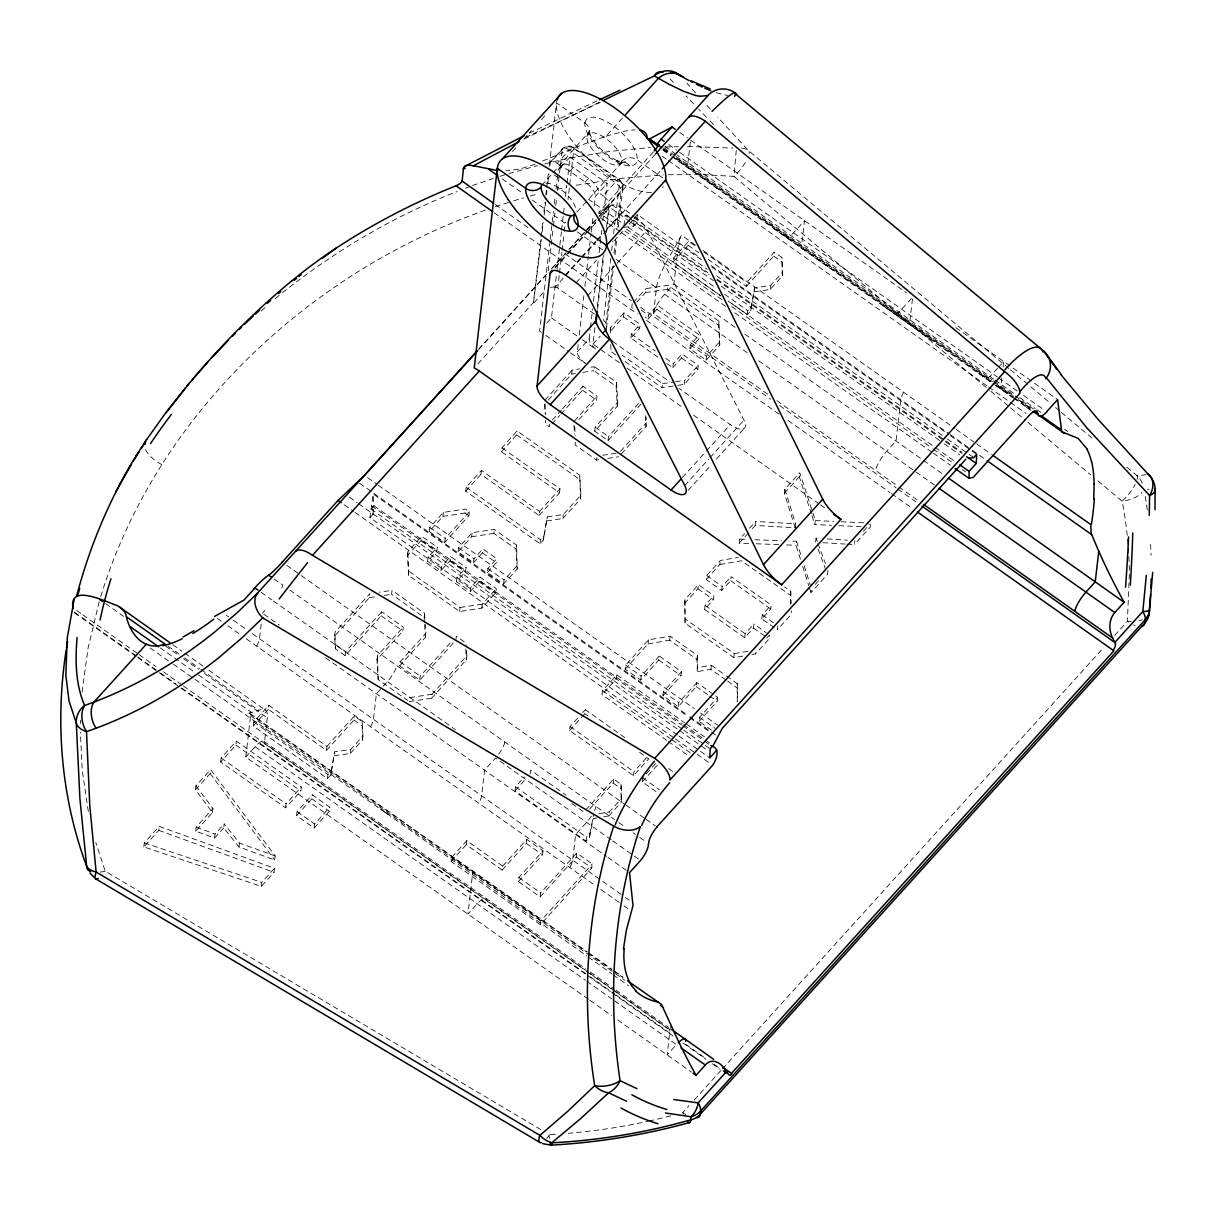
<?xml version="1.0" encoding="UTF-8"?>
<svg xmlns="http://www.w3.org/2000/svg" width="1216" height="1216" viewBox="0 0 1216 1216"><rect width="100%" height="100%" fill="white"/><g stroke="black" fill="none" stroke-linecap="round" stroke-linejoin="round"><path stroke-width="0.75" stroke-dasharray="5 3.75" d="M80.423 723.505L80.469 720.206M82.034 692.238L88.069 648.174L99.165 601.707M736.258 150.404L733.962 176.366L989.414 390.123M143.838 846.883L144.309 842.886L159.266 826.348L274.512 868.33L274.056 872.328L261.318 886.403L143.838 846.883L158.81 830.346L159.266 826.348M223.744 827.914L214.548 838.067L195.685 831.151L212.481 812.592L195.457 789.853L195.913 785.855L210.611 769.606L275.196 855.942L274.74 859.94L239.005 847.035L223.744 827.914L224.2 823.916L239.461 843.038L275.196 855.942M195.685 831.151L196.141 827.154L212.937 808.594L195.913 785.855M195.457 789.853L210.155 773.604L210.611 769.606M212.481 812.592L212.937 808.594M220.689 761.961L221.145 757.963L236.375 741.137L301.294 787.026L300.823 791.023L285.593 807.85L220.689 761.961L235.919 745.134L236.375 741.137M214.548 838.067L215.019 834.07L224.2 823.916M588.377 999.233L245.799 757.036L250.572 715.722A16.598 4.271 -54.7 0 0 248.93 713.184L258.78 710.342A55.328 14.212 -54.7 0 1 267.292 717.926L264.328 743.538L585.291 970.429M261.182 624.112L259.479 638.719A16.598 4.271 -54.7 0 1 256.682 646.167M239.005 847.035L239.461 843.038M326.922 746.381L354.358 716.072L362.094 721.544L362.961 735.938L350.74 749.436L334.674 751.853L330.858 774.896L327.438 778.666L253.262 725.982L253.718 721.985L268.812 705.295L326.922 746.381L326.466 750.378L268.341 709.293L268.812 705.295M261.318 886.403L261.774 882.406L274.512 868.33M285.593 807.85L286.064 803.852L301.294 787.026M296.613 815.632L297.084 811.634L312.299 794.808L329.84 807.211L329.369 811.194L314.138 828.035L296.613 815.632L311.843 798.806L312.299 794.808M334.598 636.09L335.054 632.092L369.846 593.651L369.375 597.649L334.598 636.09L335.342 648.751L345.131 655.682L381.231 615.782L381.702 611.785L403.302 627.061L402.846 631.058L376.975 659.634L378.161 679.501L407.922 700.538M314.138 828.035L314.61 824.038L329.84 807.211M335.342 648.751L335.054 632.092M327.438 778.666L327.91 774.668L331.314 770.898L334.674 751.853M330.858 774.896L331.314 770.898M345.131 655.682L345.602 651.685L381.702 611.785M677.327 734.996L369.938 517.682L370.941 509.018L373.905 505.75L373.054 493.894L688.256 716.71M369.938 517.682L372.902 514.414L371.67 505.871L373.054 493.894M372.902 514.414L373.905 505.75L682.161 723.672M326.466 750.378L353.902 720.07L354.358 716.072M334.202 755.85L350.284 753.434L350.74 749.436M350.284 753.434L362.49 739.936L362.094 721.544M362.49 739.936L362.961 735.938M376.975 659.634L377.446 655.637L403.302 627.061M378.161 679.501L377.446 655.637M424.49 622.774L424.126 617.333L391.567 594.305L392.023 590.307L379.088 592.268M407.451 555.59L407.907 551.593L421.694 536.362L437.304 547.154L436.848 551.152L427.652 561.306L440.937 570.699L450.133 560.546L450.589 556.548L466.078 567.492L465.606 571.49L456.426 581.643L470.288 591.447L479.621 581.142L480.077 577.159L496.28 588.605L495.824 592.602L481.764 608.137L459.587 611.481L408.637 575.457L407.451 555.59L421.238 540.36L421.694 536.362M408.637 575.457L407.907 551.593M453.355 642.975L419.748 680.124L399.593 665.866L400.049 661.869L425.919 633.293L425.311 624.218M429.263 531.483L429.734 527.486L443.384 512.392L465.561 509.048L469.361 511.738L468.905 515.736L444.752 542.427L429.263 531.483L442.928 516.39L443.384 512.392M427.652 561.306L428.123 557.308L437.304 547.154M424.126 617.333L424.582 613.335L392.023 590.307M419.748 680.124L420.204 676.126L451.334 641.744M399.593 665.866L425.448 637.29L425.919 633.293M440.937 570.699L441.408 566.702L450.589 556.548M444.752 542.427L445.208 538.43L469.361 511.738M432.06 694.245L409.868 697.589L409.412 701.586L431.589 698.242L432.06 694.245L466.838 655.804L466.199 644.951M458.037 551.806L458.493 547.808L472.142 532.73L494.334 529.386L516.526 545.072L517.241 568.936L503.591 584.014L487.388 572.554L487.844 568.556L496.766 558.706L482.904 548.902L473.982 558.752L473.51 562.75L458.037 551.806L471.686 536.727L472.142 532.73M539.053 515.462L559.527 492.83L501.418 451.744L501.874 447.762L517.104 430.92L579.743 475.213L580.929 495.064L563.342 514.505L547.261 516.937L543.461 539.965L540.041 543.75L465.713 491.203L466.184 487.206L481.399 470.379L539.524 511.465L539.053 515.462L480.943 474.377L481.399 470.379M456.426 581.643L456.882 577.646L466.078 567.492M468.905 515.736L465.105 513.046L465.561 509.048M455.848 640.224L456.304 636.242L466.078 643.142M459.587 611.481L460.058 607.483L409.093 571.459M470.288 591.447L470.759 587.45L480.077 577.159M431.589 698.242L466.382 659.802L466.838 655.804M473.51 562.75L482.433 552.9L482.904 548.902M502.649 866.066L526.802 839.374L543.005 850.835L518.852 877.511L518.396 881.509L540.178 896.922L540.634 892.924L576.734 853.039L592.238 863.998L591.766 867.996L540.451 924.707L451.06 861.506L451.531 857.508L466.762 840.682L502.649 866.066L502.178 870.063L466.29 844.679L466.762 840.682M481.764 608.137L482.235 604.139L496.28 588.605M517.241 568.936L516.055 549.07L493.863 533.383L494.334 529.386M487.388 572.554L496.31 562.704L496.766 558.706M501.418 451.744L516.648 434.918L517.104 430.92M477.918 363.858L533.444 302.495L542.822 221.51M543.902 212.086L544.996 202.677M545.862 195.138L546.516 189.483M546.744 187.598L548.477 172.535M549.358 164.996L556.548 102.843L584.926 122.907A32.923 13.528 42.1 0 0 592.618 141.406A32.999 13.574 42.1 0 0 629.675 165.817A32.999 13.574 42.1 0 0 637.306 159.934L662.72 177.901M533.52 302.526L541.348 239.294M542.214 231.83L543.294 222.498M544.16 215.034L545.665 201.962M546.531 194.484L546.957 190.76M547.823 183.282L548.902 173.949M549.769 166.486L550.21 162.746L562.278 149.401A8.299 7.266 6.6 0 1 573.906 148.428L619.75 180.834A8.299 7.266 6.6 0 1 621.224 191.079L616.846 228.821M503.591 584.014L504.062 580.017L517.712 564.938M549.982 241.254L539.6 330.995L544.236 334.278M550.194 239.385L553.432 211.341M554.298 203.862L555.165 196.384M556.031 188.906L557.764 173.949M516.055 549.07L516.526 545.072M548.234 270.773L551.046 246.498M551.258 244.629L553.204 227.833M553.417 225.963L554.937 212.891M555.788 205.428L556.654 197.95M557.521 190.486L562.278 149.401A8.299 3.405 42.1 0 1 569.286 150.039A8.299 2.128 -54.7 0 1 573.906 148.428L568.009 199.378M546.698 323.137L551.441 317.908L556.624 273.038M556.852 271.168L561.397 231.906M561.61 230.037L563.342 215.08M563.555 213.21L564.422 205.732M565.501 196.384L566.793 185.166M567.021 183.297L570.046 157.122L607.149 183.358L602.817 220.81M594.426 314.017L557.749 288.086L559.269 274.877M559.497 272.992L561.898 252.229M562.111 250.344L564.072 233.35M564.3 231.466L565.379 222.026M549.738 424.095L549.419 426.755L545.619 424.065L545.406 420.462M540.041 543.75L540.497 539.752L543.917 535.967L547.261 516.937M543.461 539.965L543.917 535.967M596.661 818.018L593.165 818.611L589.456 837.398L586.036 841.168L515.082 790.765L515.554 786.767L524.354 777.039M548.158 400.094L571.748 374.042L572.204 370.044L579.606 368.919M559.527 492.83L559.998 488.832L501.874 447.762M570.517 352.853L585.443 363.402A11.066 4.545 42.1 0 1 577.326 351.895L578.193 344.402M579.272 335.038L583.832 295.716M584.911 286.353L588.377 256.378M588.59 254.509L590.976 233.898M591.189 232.028L593.15 215.171M594.229 205.808L595.308 196.445L607.149 183.358M530.176 774.09L530.647 770.093L566.154 795.203M546.805 520.934L562.871 518.502L563.342 514.505M502.178 870.063L526.33 843.372L526.802 839.374M575.426 442.259L575.122 444.919L596.585 460.089L600.278 459.542M560.865 414.109L582.494 390.214L582.966 386.217L596.98 396.127L596.524 400.125L577.706 420.903M577.326 351.895L589.167 338.808L590.246 329.445M590.474 327.575L592.633 308.849M593.499 301.355L598.272 260.148M599.138 252.654L600.005 245.161M600.218 243.291L601.738 230.174M619.294 362.672L592.982 344.067L594.958 327.089M597.36 306.326L603.03 257.26M606.526 227.058L609.155 204.41L621.224 191.079A8.299 3.405 42.1 0 0 615.129 182.446L569.286 150.039L557.217 163.385A8.299 3.405 42.1 0 0 550.21 162.746M597.603 309.274L603.896 254.965M606.495 232.484L609.307 208.134A17.982 7.387 42.1 0 1 624.507 209.502L634.068 216.266M562.871 518.502L580.473 499.062L579.743 475.213M641.09 404.046L608.015 440.587L594.73 431.194L617.302 406.25L616.117 386.384L593.925 370.698L594.381 366.7L588.848 367.536M580.473 499.062L580.929 495.064M610.797 258.218L603.592 320.492A8.299 7.266 6.6 0 1 606.769 326.906M611.663 250.663L612.758 241.224M613.639 233.685L619.75 180.834A8.299 2.128 -54.7 0 0 615.129 182.446L603.06 195.791A8.299 3.405 42.1 0 1 609.155 204.41M518.396 881.509L542.534 854.833L543.005 850.835M605.933 323.182L612.484 266.562M614.019 253.354L615.767 238.26M606.465 328.35L613.7 265.863M614.977 254.843L616.892 238.306M618.169 227.27L622.926 187.249L622.501 184.285L619.567 179.755L571.079 146.163L566.899 145.966L562.902 148.261L550.833 161.606M594.73 431.194L595.186 427.196L617.758 402.253L616.588 382.386L594.381 366.7M540.451 924.707L540.907 920.71L592.238 863.998M623.945 312.877L610.417 327.818L609.961 331.816L623.474 316.874L623.945 312.877L640.148 324.322L639.692 328.32L630.891 338.048L657.826 357.094M596.585 460.089L596.889 457.429M623.99 225.568L625.176 215.293L629.25 216.387M615.767 354.95L611.131 351.667L611.45 349.007M639.601 752.385L648.736 758.845L633.506 775.671L569.62 730.512L570.076 726.514L577.691 718.094M608.015 440.587L608.486 436.59L640.285 401.447M623.793 227.27L633.475 226.465L634.478 217.801L637.442 214.533L702.498 260.528M616.117 386.384L616.588 382.386M637.442 214.533L636.439 223.182L633.475 226.465M617.302 406.25L617.758 402.253M569.62 730.512L584.85 713.686L585.306 709.688L624.857 737.641M632.244 303.696L631.773 307.694L634.722 309.776M630.891 338.048L631.347 334.05L640.148 324.322M540.178 896.922L576.262 857.037L576.734 853.039M636.743 302.206L645.422 292.615L645.894 288.618L668.07 285.274L719.036 321.298L719.75 345.162L706.101 360.24L689.898 348.779L690.354 344.782L699.276 334.932L657.37 305.307L648.447 315.157L647.991 319.154L645.042 317.072M666.778 740.422L602.057 694.67L602.513 690.673L616.831 674.85L684.638 722.79M586.036 841.168L586.507 837.17L589.912 833.401L593.636 814.614M589.456 837.398L589.912 833.401M767.661 394.182L653.509 313.485L656.473 287.873A55.328 14.212 -54.7 0 1 669.499 256.485L674.439 247.958A175.393 45.053 -54.7 0 0 679.014 239.78L681.477 235.22L695.354 245.039M647.991 319.154L656.914 309.29L657.37 305.307M616.831 674.85L616.36 678.847L602.057 694.67M621.254 454.009L646.076 426.573L646.213 417.164M719.75 345.162L718.565 325.295L667.614 289.271L668.07 285.274M713.184 694.169L696.829 682.617L696.373 686.614L678.254 706.618L662.902 695.765L681.006 675.746L681.477 671.749L659.254 656.047L658.798 660.045L640.695 680.063L625.191 669.104L625.647 665.106L648.493 639.874L670.153 636.166L697.391 655.424L697.346 671.612L710.904 669.286L726.104 680.033M603.638 816.833L608.882 815.936L609.338 811.938L621.558 798.441L621.057 784.305L613.654 779.076L586.234 809.385M721.042 296.035L673.132 262.002L673.588 258.005L688.682 241.33L694.807 245.647M589.502 809.248L613.198 783.074L613.654 779.076M673.193 386.034L662.097 387.706L662.568 383.709L622.41 355.315M653.509 313.485A16.598 4.271 -54.7 0 1 664.59 294.272L673.892 283.982L678.68 242.668A16.598 4.271 -54.7 0 1 681.477 235.22M690.338 141.922L687.587 165.665A16.598 4.271 -54.7 0 0 689.229 168.203M621.558 798.441L621.087 802.438L621.057 784.305M666.809 363.447L672.798 367.673L673.269 363.675L682.054 353.962L698.273 365.408L697.802 369.406L684.274 384.362L675.032 385.746M673.132 262.002L688.226 245.328L688.682 241.33M640.695 680.063L641.151 676.066L659.254 656.047M625.191 669.104L648.022 643.872L648.493 639.874M672.798 367.673L681.598 357.96L682.054 353.962M633.506 775.671L633.962 771.674L646.654 757.644M684.274 384.362L684.745 380.365L698.273 365.408M655.956 791.54L642.246 781.842L642.702 777.845L656.655 762.417M689.898 348.779L698.82 338.93L699.276 334.932M662.902 695.765L663.358 691.767L681.477 671.749M697.346 671.612L696.935 659.422L669.697 640.163L670.153 636.166M706.101 360.24L706.557 356.242L720.222 341.164M742.839 656.093L733.81 657.628L685.079 623.17L684.866 599.67L698.379 584.729L713.883 595.688L713.427 599.686L704.626 609.398L744.709 637.746L753.51 628.018L753.966 624.021L766.369 632.791M718.565 325.295L719.036 321.298M685.079 623.17L684.866 599.67M678.254 706.618L678.726 702.62L696.829 682.617M684.395 603.668L697.923 588.726L698.379 584.729M696.935 659.422L697.391 655.424M774.212 627.623L761.809 618.853L770.731 608.988L771.187 604.99L731.105 576.658L730.649 580.655L721.726 590.52L706.222 579.561L706.678 575.563L720.328 560.47L738.401 557.384M704.626 609.398L705.098 605.401L713.883 595.688M708.107 259.373L746.335 286.414L746.806 282.416L774.227 252.107L781.979 257.579L782.374 275.971L770.154 289.454L754.087 291.886L750.743 310.916L747.323 314.701L728.779 301.522M711.466 730.102L699.063 721.331L699.534 717.334L717.638 697.33L714.674 695.218M747.323 314.701L747.779 310.703L751.199 306.918L754.543 287.888L770.625 285.456L782.83 271.974M706.222 579.561L719.872 564.467L720.328 560.47M750.743 310.916L751.199 306.918M754.087 291.886L754.543 287.888M710.904 669.286L711.36 665.289L697.817 667.614M670.457 1026.167L667.143 1054.91L676.446 1044.62L613.138 999.856M721.726 590.52L722.182 586.522L731.105 576.658M699.063 721.331L717.182 701.328L717.638 697.33M748.676 543.491L739.191 543.126L739.647 539.129L744.587 533.687M770.154 289.454L770.625 285.456M746.335 286.414L773.771 256.105L774.227 252.107M733.81 657.628L734.282 653.63L685.535 619.172M782.374 275.971L781.979 257.579M755.212 525.434L755.668 521.436L795.674 523.792L795.203 527.79L755.212 525.434L750.272 530.875M737.23 701.738L737.2 683.559L726.56 676.035M744.709 637.746L745.18 633.749L753.966 624.021M751.868 654.542L755.486 653.919L755.957 649.922M761.809 618.853L762.265 614.855L771.187 604.99M795.203 527.79L784.335 493.24L784.806 489.242L799.763 472.705L815.313 520.554L814.857 524.552L831.47 525.312M777.769 625.814L777.313 629.812L790.962 614.734L791.418 610.736M811.391 513.912L799.307 476.702L799.763 472.705M790.598 604.094L790.75 591.234L784.654 586.918M800.478 559.33L796.085 545.3L796.541 541.302L788.956 541.014M815.602 542.199L816.058 538.202L819.751 538.445M827.929 570.38L827.473 574.378L810.935 592.663L811.391 588.666M846.99 544.19L854.377 544.646L854.833 540.649M870.565 524.446L870.261 527.106L854.377 544.646M912.471 298.954L909.72 322.696A16.598 4.271 -54.7 0 0 911.362 325.234M1001.817 377.933L1000.753 387.053A16.598 4.271 -54.7 0 0 1002.41 389.591M1003.078 366.974L1003.717 361.486L998.822 366.898M100.715 596.585C156.53 414.595 309.624 271.867 487.13 209.502M512.438 151.574L517.484 146.011M523.777 139.05L531.346 130.69M541.424 119.548L546.47 113.985M541.667 185.41L551.821 174.192M553.082 172.794L589.243 131.693L588.772 133.365L589.122 129.458L590.353 135.827L589.076 133.015C595.475 145.783 606.541 155.906 619.506 161.774L616.862 160.877L625.647 162.017L621.756 162.762L623.337 161.971L620.19 164.266L588.468 199.333M559.254 168.294L562.628 164.555M570.046 157.122L558.205 170.21A13.832 5.685 42.1 0 1 569.878 171.258L585.17 182.066A13.832 5.685 42.1 0 1 595.308 196.445M569.878 171.258L573.268 167.519L588.544 178.326A13.832 5.685 42.1 0 1 598.698 192.706L603.06 195.791M542.564 161.029L578.862 146.011L606.054 136.192L622.41 118.104M585.17 182.066L588.544 178.326M577.038 211.949L587.191 200.731M653.296 152.061L598.622 212.466L618.746 226.693M478.663 349.235L547.2 273.509M551 269.314L567.507 251.074M568.769 249.675L597.953 217.421M599.23 216.022L608.106 206.203L629.797 221.525M478.846 349.296L547.58 273.326M552.49 267.9L564.771 254.342M569.681 248.915L585.641 231.283M586.872 229.93L597.907 217.71M599.138 216.357L655.12 154.493M555.15 267.003L587.237 231.557M588.468 230.189L595.87 222.011M600.81 216.554L610.675 205.656M555.119 268.006L566.474 255.482M567.72 254.083L585.367 234.597M586.629 233.198L596.706 222.057M597.968 220.658L609.307 208.134M534.006 302.784L545.315 290.274M565.273 274.953L580.397 258.233M581.658 256.85L595.521 241.528M596.782 240.145L601.814 234.566M606.86 229.003L624.507 209.502M580.807 258.826L555.393 286.9A8.299 7.266 6.6 0 1 557.749 288.086M582.084 257.427L596.053 241.984M597.33 240.57L602.406 234.962M603.683 233.563L660.85 170.377M262.443 613.153L264.89 610.462M576.202 282.674L596.372 260.391M614.004 240.905L622.835 231.162M629.128 224.2L635.436 217.238A17.982 7.387 42.1 0 1 647.125 230.067L743.979 420.113A17.982 7.387 42.1 0 1 743.128 428.929A17.982 7.387 42.1 0 1 730.284 424.597L679.182 388.466M587.906 295.518L647.125 230.067M592.982 344.067L600.233 336.072M544.905 400.216L572.204 370.044M633.475 302.328L645.894 288.618M253.262 725.982L268.341 709.293M465.713 491.203L480.943 474.377M245.799 757.036L255.102 746.761A16.598 4.271 -54.7 0 1 264.328 743.538M552.429 419.946L561.336 410.111M562.613 408.698L582.966 386.217M551.973 423.943L559.603 415.507M574.408 421.07L596.98 396.127M539.524 511.465L559.998 488.832M620.464 451.379L646.532 422.575M682.404 477.508L705.082 452.443M706.344 451.045L730.284 424.597M684.76 485.549L708.7 459.101M709.962 457.702L743.979 420.113M688.119 490.382L711.573 464.466M716.498 459.025L744.876 427.667M911.453 298.482L901.679 309.29A13.832 3.557 -54.7 0 1 893.988 311.965M582.768 712.485L585.306 709.688M749.512 528.246L755.668 521.436M451.06 861.506L466.29 844.679M515.082 790.765L526.406 778.255M739.191 543.126L749.041 532.228M784.335 493.24L799.307 476.702M997.606 368.235L992.712 373.646A13.832 3.557 -54.7 0 1 985.021 376.337M767.022 637.701L769.47 634.98L769.014 638.978L755.486 653.919M815.206 584.44L819.022 580.23M863.39 531.21L869.501 524.461M608.882 815.936L619.871 803.791M642.246 781.842L657.461 765.016M683.377 1114.175A20.748 4.256 74.4 0 1 682.754 1112.655L689.122 1105.618M694.214 1099.978L720.982 1070.414M722.258 1069.016L1103.216 648.052M1114.677 635.375L1127.414 621.3L1129.406 572.66A531.255 464.634 6.6 0 0 1122.17 501.159A20.748 6.05 -50.1 0 0 1135.136 484.424M261.121 310.992L266.821 306.067M275.378 298.665L281.094 293.74M598.576 213.91L610.219 203.634L631.925 218.971M282.553 292.63C335.418 250.739 394.09 215.825 457.11 191.581M524.02 139.08L600.37 101.779M529.234 133.213L597.573 100.624M525.479 137.423L600.294 102.357M535.207 164.19L520.372 168.872L506.008 170.787M465.622 188.206L470.729 186.185M472.431 185.516L493.194 178.509M495.338 206.674L510.249 201.856M500.141 176.29L507.102 174.086M508.835 173.523L537.472 165.65M606.054 136.192L624.644 131.13L634.843 129.778M513.578 200.822L523.625 197.858M1146.384 474.772L1136.945 475.638L1126.761 467.126M530.358 195.989L538.399 193.83M670.776 1115.878L650.606 1120.742M544.798 163.871L564.908 158.992L608.821 151.544L650.438 147.516M557.202 189.255L566.671 187.188M576.186 185.258L619.506 178.494L663.404 174.937M719.872 564.467L741.547 560.774L790.294 595.232M648.022 643.872L669.697 640.163M734.282 653.63L748.722 651.168M598.865 813.732L609.338 811.938M645.422 292.615L667.614 289.271M571.748 374.042L575.442 373.479M582.829 372.37L593.925 370.698M662.568 383.709L673.649 382.037M675.503 381.748L684.745 380.365M602.589 455.255L619.233 452.747M607.681 458.417L618.762 456.745M442.928 516.39L465.105 513.046M471.686 536.727L493.863 533.383M369.375 597.649L376.778 596.539M384.165 595.43L391.567 594.305M460.058 607.483L482.235 604.139M668.314 174.739L702.331 174.602L733.962 176.366A20.748 6.05 -50.1 0 0 746.974 159.63M665.304 147.014L678.3 146.695M687.572 146.467L732.716 148.094M739.647 539.129L747.232 539.418M754.817 539.706L781.371 540.725M756.261 543.78L779.015 544.646M786.6 544.935L796.085 545.3M815.313 520.554L833.781 521.406M841.168 521.74L868.878 523.017M838.858 525.662L861.019 526.68M1149.166 489.394L1147.463 489.258M827.138 538.901L847.446 540.193M822.989 542.67L845.15 544.069M633.84 217.634L707.286 269.268M716.285 92.69L723.794 94.711A986.526 78.994 41.3 0 0 727.867 95.334M144.309 842.886L261.774 882.406M158.81 830.346L274.056 872.328M196.141 827.154L215.019 834.07M540.846 1129.649L105.199 871.158L95.79 842.414M421.238 540.36L436.848 551.152M150.115 648.006L171.79 663.176M173.341 664.255L193.481 678.346M195.031 679.425L388.664 814.826L380.638 809.05L586.963 956.095M677.89 160.694L716.893 188.282M773.878 228.562L829.418 267.809M883.5 306.052L933.295 341.255M978.819 373.434L993.624 383.861M995.098 384.894L1015.603 399.426M679.759 132.483L687.466 137.925M690.536 140.098L906.498 292.767M955.882 327.666L1011.408 366.928M1012.958 368.022L1032.977 382.174M1034.512 383.268L1057.616 399.593M668.77 144.628L676.461 150.07M679.546 152.258L997.333 376.914M998.883 377.994L1017.351 391.066M1023.522 395.413L1043.541 409.564M993.548 379.073L677.312 155.162M995.098 380.167L1013.642 393.27M1019.814 397.647L1035.272 408.561M1036.822 409.655L1041.458 412.938M1064.638 429.324L1067.724 431.498M663.845 147.668L674.546 155.238M676.066 156.317L991.967 379.635M993.502 380.73L1013.612 394.942M1015.162 396.036L1033.722 409.138M663.906 148.93L671.004 153.946M678.118 158.977L993.046 381.596M994.582 382.69L1012.062 395.048M1019.601 400.368L1030.894 408.363M663.115 148.762L671.855 154.934M676.126 157.958L991.618 380.988M998.214 385.654L1013.582 396.522M1017.974 399.623L1031.168 408.941M662.918 149.598L670.806 155.177M673.436 157.046L991.025 381.55M996.71 385.563L1012.715 396.887M1014.007 397.799L1029.481 408.728M662.857 150.07L670.624 155.648M671.87 156.438L994.323 384.469M995.813 385.533L1012.29 397.176M1013.779 398.24L1030.986 410.309M662.203 156.241L666.854 159.524M668.405 160.618L987.301 386.05M988.836 387.144L1008.961 401.371M1010.511 402.466L1026 413.41M773.771 256.105L781.508 261.577M703.076 250.481L954.788 428.427M956.247 429.461L973.803 441.864M976.722 443.931L991.344 454.267M703.988 252.138L746.806 282.416M688.226 245.328L698.926 252.898M678.68 242.668L700.279 257.929M711.071 265.559L948.51 433.413M950 434.462L970.87 449.221M972.359 450.27L984.276 458.706M711.801 267.094L948.799 434.629M950.35 435.723L970.49 449.966M972.04 451.06L976.676 454.343M716.574 275.834L945.835 437.912M947.386 439.006L967.526 453.234M969.076 454.328L973.727 457.626M557.217 163.385L561.579 166.47A13.832 5.685 42.1 0 1 573.268 167.519M633.46 220.066L707.864 272.658M717.166 279.239L962.069 452.367M625.176 215.293L628.262 217.466M629.812 218.561L709.034 274.512M716.771 279.969L962.008 453.401M631.347 222.619L713.427 280.653M721.179 286.125L942.658 442.7M944.209 443.794L959.698 454.754M554.055 174.861L559.542 178.752M588.407 199.15L622.774 223.44M628.262 227.331L669.499 256.485M626.514 229.201L720.389 295.564M728.11 301.021L933.554 446.257M935.104 447.351L955.183 461.548M624.948 231.07L722.471 300.018M731.758 306.584L931.456 447.762M933.006 448.856L953.131 463.083M962.418 469.65L965.519 471.838M601.494 218.561L620.099 231.724M621.65 232.818L725.542 306.265M734.859 312.831L931.775 452.048M933.326 453.142L950.395 465.211M673.892 283.982L735.604 327.606M744.861 334.142L942.354 473.769M502.299 178.889L523.245 193.694M532.228 200.047L565.166 223.334M577.144 231.8L602.589 249.782M616.056 259.312L656.473 287.873M664.59 294.272L747.886 353.157M758.693 360.787L914.523 470.957M916.058 472.036L934.587 485.138M656.914 309.29L698.82 338.93M776.918 400.718L897.256 485.792M898.806 486.886L917.335 499.989M495.292 204.516L530.085 229.11M564.878 253.703L631.454 300.762M640.528 307.192L770.64 399.167M779.714 405.582L896.222 487.935M897.727 489.014L915.891 501.843M641.075 309.958L648.447 315.157M690.354 344.782L706.557 356.242M494.182 212.739L637.306 313.926M646.441 320.386L778.909 414.018M788.044 420.478L890.051 492.602M891.586 493.681L911.377 507.665M623.474 316.874L639.692 328.32M681.598 357.96L697.802 369.406M631.347 334.05L655.302 350.983M665.775 358.386L673.269 363.675M612.59 341.392L669.894 381.9M625.039 361.502L662.097 387.706M627.03 368.144L682.754 407.527M693.576 415.188L818.93 503.804M820.481 504.898L826.667 509.276M551.441 317.908L580.822 338.671M582.373 339.766L595.825 349.281M545.786 335.373L568.982 351.758M582.494 390.214L596.524 400.125M595.186 427.196L608.486 436.59M730.649 580.655L770.731 608.988M516.648 434.918L579.287 479.21M706.678 575.563L722.182 586.522M762.265 614.855L776.218 624.72M697.923 588.726L713.427 599.686M753.51 628.018L765.913 636.789M705.098 605.401L745.18 633.749M466.184 487.206L540.497 539.752M711.36 665.289L725.04 674.956M727.624 681.112L736.729 687.557M658.798 660.045L681.006 675.746M696.373 686.614L708.259 695.02M709.749 696.069L717.182 701.328M482.433 552.9L496.31 562.704M367.551 477.645L376.838 484.211M378.389 485.306L694.351 708.67M700.553 713.047L717.592 725.101M625.647 665.106L641.151 676.066M663.358 691.767L678.726 702.62M699.534 717.334L715.038 728.293M429.734 527.486L445.208 538.43M458.493 547.808L473.982 558.752M487.844 568.556L504.062 580.017M359.647 483.33L688.241 715.616M689.791 716.71L709.946 730.968M711.497 732.062L716.148 735.346M689.806 717.805L709.886 732.002M686.174 723.885L704.672 736.957M683.711 724.766L703.851 738.994M705.386 740.088L710.038 743.371M479.621 581.142L495.824 592.602M450.133 560.546L465.606 571.49M371.67 505.871L681.431 724.858M682.632 725.694L703.061 740.149M704.611 741.243L709.232 744.511M370.941 509.018L682.298 729.129M683.848 730.223L710.174 748.843M349.372 497.162L357.124 502.649M358.674 503.743L678.102 729.554M679.653 730.649L699.823 744.906M701.374 746.001L707.575 750.378M428.123 557.308L441.408 566.702M456.882 577.646L470.759 587.45M678.878 736.075L698.957 750.272M700.507 751.366L709.764 757.918M344.234 504.792L353.522 511.358M355.072 512.453L673.968 737.899M675.518 738.994L695.643 753.221M697.194 754.315L709.582 763.07M602.513 690.673L670.32 738.614M671.87 739.693L690.354 752.765M668.314 741.517L688.347 755.683M668.602 768.558L674.698 772.874M584.85 713.686L587.89 715.829M570.076 726.514L633.962 771.674M642.702 777.845L659.467 789.701M381.231 615.782L402.846 631.058M613.198 783.074L620.601 788.302M286.854 565.41L624.325 803.974M625.875 805.068L644.45 818.201M646 819.295L655.287 825.862M400.049 661.869L420.204 676.126M273.934 578.816L282.674 584.987A13.832 3.557 -54.7 0 1 280.881 590.155M289.803 590.034L614.521 819.584M618.914 822.685L624.401 826.576M633.202 832.793L635.39 834.343M639.783 837.444L645.286 841.335M571.87 803.563L585.762 813.382M335.814 644.754L345.602 651.685M261.121 592.298L271.898 599.914M273.448 601.008L455.392 729.63M611.253 839.815L495.581 758.039L484.576 770.184L481.612 795.75A16.598 4.271 -54.7 0 1 478.815 803.198M612.788 840.894L632.822 855.061M634.357 856.14L640.513 860.502M263.978 614.247L279.391 625.13M325.584 657.795L606.419 856.322M607.954 857.417L627.973 871.568M576.262 857.037L591.766 867.996M226.343 615.296L228.714 616.968M233.442 620.312L245.282 628.687M252.381 633.703L599.032 878.758M602.802 881.418L621.634 894.748M625.404 897.408L629.174 900.068M217.208 618.275L222.482 621.984M227.742 625.708L240.905 635.01M246.164 638.734L595.642 885.795M600.81 889.443L620.145 903.108M624.006 905.844L627.882 908.58M353.902 720.07L361.638 725.542M526.33 843.372L542.534 854.833M518.852 877.511L540.634 892.924M172.9 644.799L181.883 651.153M184.878 653.266L202.844 665.958M208.833 670.198L265.711 710.402M168.066 646.213L179.056 653.995M184.558 657.871L199.682 668.557M201.05 669.53L258.78 710.342M105.625 603.653L123.591 616.345M165.498 645.97L178.98 655.5M183.464 658.677L198.436 669.256M204.425 673.482L267.292 717.926M160.162 647.854L195.305 672.691M198.36 674.85L251.818 712.637M250.314 713.716L587.282 951.854M588.818 952.949L611.891 969.258M614.977 971.447L622.546 976.798M248.93 713.184L586.583 951.885M588.042 952.918L611.435 969.456M612.91 970.49L623.139 977.725M451.531 857.508L540.907 920.71M250.572 715.722L613.867 972.542M615.418 973.636L624.72 980.218M263.963 741.38L585.702 968.833M590.216 972.025L614.369 989.094M615.874 990.158L668.694 1027.505M76.745 610.554L81.32 613.791M82.84 614.87L137.651 653.615M139.171 654.694L155.922 666.535M163.537 671.916L181.807 684.836M183.327 685.9L588.346 972.222M589.866 973.302L614.232 990.523M615.752 991.602L670.563 1030.347M586.842 971.523L611.542 988.988M613.092 990.082L670.229 1030.484M74.328 612.104L80.393 616.375M81.898 617.454L136.359 655.956M137.879 657.02L159.053 671.992M160.573 673.071L175.697 683.757M181.746 688.043L588.726 975.749M590.246 976.813L614.46 993.928M615.965 995.007L671.946 1034.573M685.566 1044.194L706.739 1059.166M714.309 1064.517L718.854 1067.724M74.343 612.758L80.53 617.135M82.08 618.23L136.207 656.488M137.758 657.582L179.512 687.101M181.062 688.195L585.686 974.229M587.222 975.308L610.371 991.678M611.922 992.773L673.649 1036.412M682.906 1042.963L706.055 1059.334M712.226 1063.696L719.948 1069.153M255.102 746.761L585.337 980.202M586.872 981.297L611.587 998.762M235.919 745.134L300.823 791.023M311.843 798.806L329.369 811.194M589.927 1000.312L611.542 1015.603M617.728 1019.966L691.463 1072.102M221.145 757.963L286.064 803.852M297.084 811.634L314.61 824.038M665 146.422L675.777 154.067M1025.757 406.706L1030.089 409.777M673.588 258.005L713.777 286.55M724.599 294.226L747.779 310.703M515.554 786.767L586.507 837.17M253.718 721.985L327.91 774.668M588.27 957.038L611.602 973.651M613.031 974.67L628.505 985.69M1009.006 368.6L748.767 150.845L717.714 117.238M1010.466 369.816L1029.359 385.624M1030.818 386.84L1049.712 402.648M1055.534 407.527L1059.881 411.175M1061.34 412.391L1094.78 440.359M990.842 391.309L1009.386 406.828M1010.815 408.029L1025.088 419.976M1027.946 422.362L1090.737 474.894M1097.866 480.867L1122.125 501.174A20.748 9.698 -10.9 0 0 1141.854 492.556M710.068 120.992L713.61 124.686M706.542 117.329L698.714 109.151M693.576 103.755L686.143 95.942M673.451 82.49L668.101 76.806M710.281 109.09L706.055 104.439M695.522 92.796L686.918 83.22M210.155 773.604L274.74 859.94M816.058 538.202L817.319 541.591M817.942 543.294L825.436 563.616M818.094 548.978L826.226 570.988M811.969 515.69L814.857 524.552M784.806 489.242L795.674 523.792M796.541 541.302L801.496 557.08M804.247 565.85L810.844 586.902M802.682 566.352L808.731 585.641M809.278 587.404L810.935 592.663M88.297 811.452L82.232 770.123L80.362 732.214M424.582 613.335L425.19 622.41M424.612 624.598L425.448 637.29M645.422 415.75L646.076 426.573M610.417 327.818L610.736 333.23M610.706 344.447L611.131 351.667M574.727 426.482L575.259 435.51M573.937 425.068L574.484 434.097M545.118 403.818L545.756 414.656M544.434 404.214L544.981 413.242M465.728 648.949L466.382 659.802M790.75 591.234L791.175 603.638M737.2 683.559L737.808 701.282M621.817 161.257A11.066 9.682 6.6 0 1 637.321 159.95M585.078 123.09A32.999 13.574 42.1 0 1 612.97 125.598A32.999 13.574 42.1 0 1 637.169 159.919M651.426 192.356A69.16 28.439 42.1 0 1 588.316 159.022A69.16 28.439 42.1 0 1 556.791 101.323M663.328 186.671A69.16 28.439 42.1 0 1 662.522 187.705M741.562 148.063A20.748 16.066 -43 0 1 748.767 150.845A20.748 6.05 -50.1 0 1 749.178 153.353M1142.31 483.269A20.748 20.581 -86.2 0 0 1136.945 475.638A20.748 6.05 -50.1 0 1 1137.112 479.423M650.59 1120.666A537.29 469.923 6.6 0 1 568.298 1133.282M555.454 1134.209A537.29 469.923 6.6 0 1 549.009 1134.558M549.434 1138.358A20.763 1.854 87.3 0 1 549.009 1134.482M548.842 1135.926A20.763 5.259 -60.3 0 1 546.729 1138.419M100.29 872.13A20.748 9.196 -20.4 0 0 105.199 871.158A20.748 4.575 -59.3 0 1 102.843 874.106M1142.356 619.841A20.748 10.062 5.5 0 1 1138.906 620.798M1131.199 621.513A20.748 10.062 5.5 0 1 1127.414 621.3A20.748 8.527 42.1 0 0 1128.889 622.288M1135.06 625.495A20.748 8.527 42.1 0 1 1133.525 624.857M685.748 1114.601A20.748 8.527 42.1 0 1 682.754 1112.655M1145.259 496.326A567.462 496.31 6.6 0 1 1147.554 511.723M1150.61 544.388A567.462 496.31 6.6 0 1 1151.081 555.332M161.834 464.603A20.748 9.257 32.5 0 1 144.917 447.351M550.498 287.478A8.208 6.384 -14 0 1 555.271 287.189M595.703 349.098A11.066 4.545 42.1 0 1 589.167 338.808M370.652 726.742A16.598 4.271 -54.7 0 0 373.449 719.294L376.413 693.713L387.402 681.568A13.832 3.557 -54.7 0 0 396.644 665.562M785.825 235.509A13.832 3.557 -54.7 0 0 793.501 232.818L804.506 220.658L801.542 246.225A16.598 4.271 -54.7 0 0 803.198 248.763M471.063 870.215A16.598 4.271 -54.7 0 1 472.705 872.754L467.932 914.082L477.234 903.792A16.598 4.271 -54.7 0 1 486.461 900.57M903.61 392.251A16.598 4.271 -54.7 0 0 900.813 399.699L896.025 441.013L886.722 451.303A16.598 4.271 -54.7 0 0 875.642 470.516M595.84 806.39A13.832 3.557 -54.7 0 1 594.548 810.494M591.371 816.194A13.832 3.557 -54.7 0 1 586.614 822.396L575.624 834.541L572.66 860.122A16.598 4.271 -54.7 0 1 569.863 867.57M504.807 742.018A13.832 3.557 -54.7 0 1 498.742 754.133M584.926 122.907A11.066 9.682 6.6 0 1 586.887 136.557A21.994 9.044 42.1 0 0 597.147 154.599A21.994 9.044 42.1 0 0 616.725 165.163M586.887 136.572A22.131 9.105 42.1 0 1 591.949 132.59M629.736 165.893A11.066 9.181 -90 0 0 616.755 165.209A22.131 9.105 42.1 0 0 616.71 148.93A21.994 9.044 42.1 0 0 591.979 132.742M545.847 183.084A22.07 9.074 42.1 0 1 546.258 183.084A21.994 9.044 42.1 0 1 570.988 199.394A22.07 9.074 42.1 0 1 576.095 211.174"/><path stroke-width="1.5" d="M1037.613 413.759A13.862 4.636 -58.2 0 0 1029.086 415.507L973.256 477.31L969.091 478.329L969.076 471.367L976.281 463.433L976.676 454.343L973.727 457.626L968.514 458.265M1154.987 509.641L1155.124 488.938A20.748 20.657 67.2 0 0 1148.117 474.149L1098.154 419.474L1060.99 374.741M1149.257 515.371L1149.606 495.55A20.748 15.595 -43.4 0 0 1148.117 474.149L1147.554 474.377M710.782 745.606C720.966 748.235 716.589 759.453 712.667 765.259L656.838 826.956M1093.731 499.229L1094.126 483.862M1152.692 572.356L1149.211 613.381A20.748 18.149 6.6 0 1 1144.94 622.881L700.279 1114.236A20.748 8.527 42.1 0 1 696.981 1117.823M1146.308 575.366L1142.842 611.496A20.748 8.527 42.1 0 1 1145.32 619.628L1144.94 622.881A20.748 8.527 42.1 0 1 1141.642 626.453M623.458 948.966L626.377 930.118L633.019 905.525L629.523 872.647L640.513 860.502A13.878 4.636 -58.2 0 0 648.432 843.828M77.079 637.549C75.149 660.288 75.453 684.213 84.618 705.508A20.748 14.03 71 0 0 86.503 731.652L89.786 805.737L96.125 872.039A20.748 4.575 -59.3 0 0 98.268 878.423M73.082 608.821C68.081 582.677 105.458 601.586 117.542 605.75C120.946 607.757 124.108 610.493 125.81 614.126C129.033 632.001 142.698 651.746 163.719 644.45M144.932 444.478L145.16 442.518A20.748 10.549 33.5 0 1 146.68 439.493L165.908 412.574L189.194 383.268M456.167 185.653A5.928 2.371 -28.3 0 0 462.126 181.108L463.372 169.176L465.287 168.158M550.088 273.57A17.982 7.387 42.1 0 1 565.273 274.953L576.202 282.674A17.982 7.387 42.1 0 1 587.906 295.518L684.76 485.549A17.982 7.387 42.1 0 1 683.909 494.38A17.982 7.387 42.1 0 1 671.065 490.033L550.27 404.654A17.982 7.387 42.1 0 1 537.077 385.958L550.088 273.57L552.611 270.788M595.384 323.319L596.706 311.995M537.077 385.958L596.311 320.522L597.39 311.144M687.922 1121.988A20.748 4.256 74.4 0 0 690.749 1120.012L691.114 1116.759A20.748 14.242 -84 0 0 698.182 1102.866L725.922 1072.208C723.474 1063.711 712.044 1056.582 705.341 1065.049L696.023 1075.324L692.983 1073.181M992.803 455.301L1090.782 524.567L1091.162 533.322L1098.762 551.319L1095.236 581.841L1085.934 592.131A16.598 4.271 -54.7 0 0 1074.853 611.344M66.211 649.846C54.948 722.167 61.028 797.574 86.686 866.324A20.748 9.196 -20.4 0 0 90.668 871.568M66.47 648.158L67.579 641.425M74.191 599.23L67.275 637.701L65.816 675.002L69.038 701.039L76.289 723.11L79.906 798.638L86.686 866.324A20.748 11.461 -7 0 0 96.125 872.039L539.919 1135.364A20.763 14.881 50.6 0 0 551.912 1142.66L580.184 1119.009L608.638 1092.804A20.748 16.188 -60.6 0 0 620.084 1080.705C607.255 995.95 613.153 907.987 640.361 826.53A20.748 14.212 18.2 0 1 613.715 826.15L262.732 617.88A20.748 14.942 44.6 0 1 257.762 592.891L477.614 350.649M77.748 595.582L79.739 588.483M613.715 826.15C586.31 909.431 580.959 999.294 594.685 1085.706A20.748 14.926 45.3 0 0 608.638 1092.804L626.559 1101.24M131.556 464.056L115.794 491.933A544.89 476.566 6.6 0 1 136.329 455.514M133.426 460.97L139.186 451.729M136.298 455.498L146.68 439.493M141.162 448.658L145.16 442.518M166.045 412.817L185.501 387.965M187.279 385.806C218.561 347.7 253.43 312.466 291.475 281.094M191.778 380.426L193.602 378.282M194.514 377.203L207.617 362.322M1098.793 551.319A602.908 247.882 42.1 0 0 1123.295 600.765L1124.131 602.27L1114.814 612.545C1107.335 621.163 1108.977 634.387 1115.589 643.021L921.941 506.114M502.421 158.84L561.64 93.404M146.315 644.222L93.936 702.088L84.618 705.508A20.748 19.456 -26.4 0 0 76.289 723.11A20.748 12.342 -1.2 0 0 86.503 731.652C126.266 717.911 163.795 697.999 197.95 673.482A984.048 683.012 43.3 0 0 219.518 657.066L241.71 638.066L262.732 617.88M625.693 114.486L658.418 78.326A20.748 19.471 -61.3 0 1 684.441 78.052A753.312 60.314 41.3 0 0 689.229 80.636M675.138 129.215L672.068 127.026L661.063 139.186L664.149 141.36M282.203 562.126L338.048 500.414L364.45 475.456L477.402 350.649M655.606 153.961L708.001 95.562L699.595 96.307M295.929 551.41A20.748 8.527 42.1 0 1 312.497 555.317L479.286 371.002L781.69 584.79L840.925 519.338A27.664 11.37 42.1 0 1 822.715 499.183L665.699 180.014L606.48 245.45L763.496 564.634A27.664 11.37 42.1 0 0 781.69 584.79M662.112 168.978L705.31 121.25L1004.629 371.701A20.748 8.527 42.1 0 1 1019.844 393.361L669.91 780.034A20.748 8.527 42.1 0 0 654.71 758.374L312.497 555.317M602.65 333.397L605.066 330.737A8.299 7.266 6.6 0 0 606.206 329.004M550.27 404.654L609.49 339.203A17.982 7.387 42.1 0 1 596.311 320.522M671.065 490.033L681.142 478.891M763.496 564.634L822.715 499.183M654.71 758.374L1004.629 371.701M965.899 459.131L722.228 728.384L713.138 745.575L710.174 748.843L709.764 757.918L716.969 749.968M1046.611 411.753L1057.616 399.593L1061.735 431.726L1078.166 438.398L1086.891 448.765M1115.102 642.154L1142.842 611.496A20.748 2.766 5.8 0 0 1149.591 610.143A20.748 18.149 6.6 0 1 1145.32 619.628L700.659 1110.998A20.748 18.149 6.6 0 1 691.114 1116.759L665.41 1113.005M211.447 358.112L228.243 340.434M257.762 592.891L237.029 612.849L215.141 631.636A965.717 674.819 42.5 0 1 193.876 647.854C163.081 670.138 129.458 688.56 93.936 702.088A20.748 14.136 69.5 0 0 96.049 728.232M232.302 336.33L235.372 333.26M239.506 329.186L241.589 327.15M244.735 324.125L253.217 316.099M255.375 314.108L259.692 310.141M267.353 303.24L270.666 300.306M278.51 293.512L280.759 291.582M539.919 1135.364L567.766 1111.287L594.685 1085.706A20.748 11.111 -9 0 0 620.084 1080.705L637.002 1088.654M294.302 280.303L296.598 278.449M298.893 276.594L301.188 274.74M214.578 616.406L243.96 600.096L254.965 587.936L258.035 590.11M322.331 258.37L336.786 247.714A676.506 591.675 6.6 0 1 456.076 185.759M672.068 127.026L649.663 138.898L656.807 143.914M194.028 630.724L182.902 637.078M465.074 166.151L524.202 135.721M519.141 141.573L473.465 165.726L497.967 170.666M736.121 94.422L1043.678 351.044L1048.253 357.641M603.714 100.183L654.36 75.924A20.748 10.914 64.5 0 1 662.994 72.382M599.29 99.834L619.932 90.212M649.587 138.928L648.66 139.247M969 478.359L955.046 468.494M689.837 1122.459C644.526 1134.969 597.922 1142.569 550.985 1145.153L542.564 1143.633M1154.622 489.045L1155.124 488.938A20.748 8.558 0.1 0 1 1149.606 495.55L1086.785 427.758L1046.429 377.826A20.748 19.76 -34.1 0 0 1043.678 351.044M673.786 1099.553L698.182 1102.866A20.748 8.527 42.1 0 1 700.659 1110.998L700.279 1114.236A20.748 18.149 6.6 0 1 690.749 1120.012M639.92 130.051C644.146 130.37 647.748 134.064 647.125 138.442L657.658 145.874M695.75 95.562L683.468 91.261L668.678 84.071M710.098 88.859L690.81 80.742M710.828 90.729L708.472 89.786M707.256 89.285L704.763 88.206M700.842 86.427L702.179 87.05M699.489 85.789L696.692 84.436M683.118 77.322L680.154 75.666A20.748 17.267 -41.7 0 0 670.913 72.322M680.154 75.666A20.748 19.319 -60.5 0 0 654.36 75.924L658.418 78.326M95.441 878.697L539.296 1142.098M1042.203 416.358L1061.036 429.674M657.871 145.054L661.367 147.531M1034.466 411.282L1037.75 413.607M1033.342 411.464L1037.218 414.2M1038.51 415.112L1064.289 433.352M987.255 460.818L1091.603 534.569M966.644 456.684L976.281 463.433M959.819 464.816L969.076 471.367M948.526 478.131L1124.131 602.27M574.606 214.031A11.066 9.682 6.6 0 0 578.102 225.386L606.48 245.45M488.817 169.358L496.31 174.648M939.223 488.422L1114.814 612.545M923.522 504.351L1112.777 638.142M462.004 180.986L493.772 203.437M456.122 185.835L492.662 211.66M917.472 511.982L1113.886 650.834L731.47 1073.409L722.334 1066.949M609.49 339.203L612.59 341.392M833.857 514.353L840.925 519.338M338.048 500.414L341.134 502.603M254.205 588.407A14.47 1.49 -45.2 0 1 268.584 575.229L271.305 576.962M169.906 642.686L119.396 606.936M126.829 617.059L165.315 644.267M99.636 599.412L102.63 601.525M129.626 626.255L158.642 646.775M627.532 980.826L661.413 1004.37L670.67 1024.374A602.908 247.882 42.1 0 0 695.187 1073.834L696.023 1075.324M660.394 1005.434L663.495 1007.623M671.718 1029.633L713.731 1059.349M723.383 1070.931L726.408 1073.074L725.922 1072.208M681.006 1047.842L705.341 1065.049M94.255 877.542L89.969 872.982M636.242 991.207L631.332 985.416M1057.054 369.603L1049.894 359.936M1048.131 356.47L1061.355 374.786M557.156 99.879A69.16 28.439 42.1 0 1 618.822 110.914A69.16 28.439 42.1 0 1 665.456 181.534M578.086 225.37A32.999 13.574 42.1 0 1 570.502 231.314M578.056 225.325A33.09 13.604 42.1 0 0 570.426 206.887A33.166 13.634 42.1 0 0 542.701 184.634A33.166 13.634 42.1 0 0 525.707 188.343L497.329 168.279L474.225 367.946A20.748 8.527 42.1 0 1 479.286 371.002M1004.781 369.892A69.16 19.578 -56.2 0 1 1042.963 351.971M615.205 824.843A69.16 16.598 -55.9 0 1 654.451 761.201M279.194 598.971A70.741 1.49 -51.9 0 1 307.587 562.643M688.758 117.344A20.748 8.527 42.1 0 1 705.31 121.25M668.45 83.843A735.619 54.462 42 0 1 658.16 78.067M692.299 82.232A753.312 60.314 41.3 0 1 690.779 81.442M712.029 111.401A70.741 6.384 -48.6 0 1 734.631 96.353M707.818 95.578A20.748 20.672 62.1 0 1 736.668 94.164M541.394 1142.584A20.763 5.259 -60.3 0 1 539.57 1135.744M1019.92 391.613A48.29 13.482 -58.7 0 1 1045.836 378.662M641.668 825.482A48.321 11.993 -54.5 0 1 669.651 782.785M690.673 1119.845A567.158 496.052 6.6 0 1 551.927 1142.827M551.912 1142.675A20.763 1.854 87.3 0 1 550.088 1142.523M150.48 443.642A657.354 442.168 -24.2 0 1 171.441 414.306M1151.187 578.862A567.462 496.31 6.6 0 1 1150.868 588.286M1150.549 594.563A567.462 496.31 6.6 0 1 1149.029 613.366M1149.211 613.381A20.748 10.062 5.5 0 1 1147.342 616.922M699.458 96.186A968.62 71.273 41.8 0 1 695.582 95.41M658.023 1123.766A409.154 257.61 -42.5 0 1 620.905 1107.974M666.976 1109.539A385.746 239.233 -43.1 0 1 631.879 1094.78M1132.765 532.942A409.777 98.435 -84 0 1 1130.302 585.124M1128.539 536.925A386.566 93.617 -83.1 0 1 1125.53 587.161M100.077 620.084A434.066 157.974 -52.7 0 1 110.945 578.725M291.521 281.139A566.747 495.687 6.6 0 1 336.741 247.654M182.142 638.765A130.401 45.281 -50.6 0 1 163.005 645.635M213.864 619.126A152.699 48.807 -48.4 0 1 192.827 633.521M1046.626 412.011A13.878 4.94 -57.8 0 1 1037.826 413.531M76.608 596.22A676.78 591.918 6.6 0 1 115.885 491.978M463.159 169.024A24.898 10.245 42.1 0 1 473.647 166.09M731.698 1073.926A5.776 2.888 87 0 1 727.29 1072.117M1115.361 643.279A5.776 2.812 -62.5 0 1 1113.4 649.967M1094.354 498.803A157.198 69.905 -71.1 0 1 1091.39 524.324M1091.618 461.609A109.516 47.88 -71.4 0 1 1094.111 483.892M1086.815 448.886A101.278 44.521 -71.1 0 1 1091.466 461.822M631.484 985.249A103.74 57.213 -55.1 0 1 624.173 948.586M658.434 1002.166A145.054 81.031 -54 0 1 636.074 991.42M678.27 1042.705A16.598 4.271 -54.7 0 1 685.672 1041.398M282.477 561.944A14.41 1.338 -46.3 0 1 268.675 575.122M657.81 145.114A14.47 1.353 -46.3 0 1 656.731 145.677M656.579 145.221A14.47 1.353 -46.3 0 1 661.094 139.156M648.63 843.6A13.862 4.514 -56.8 0 1 656.838 827.199M658.89 145.054A14.41 1.049 -46 0 1 654.117 150.906M657.917 145.008A14.41 1.049 -46 0 1 659.026 144.37M533.398 206.857A32.923 13.528 42.1 0 1 525.738 188.374A11.066 9.682 6.6 0 0 541.196 187.036A22.131 9.105 42.1 0 1 541.667 185.425M574.499 214.761A22.131 9.105 42.1 0 1 571.079 215.703A11.066 9.181 -90 0 0 570.517 231.329M571.034 215.642A21.994 9.044 42.1 0 1 546.349 199.378M570.456 231.253A32.999 13.574 42.1 0 1 533.429 206.857M546.334 199.378A21.949 9.029 42.1 0 1 541.226 187.051M508.394 199.91A69.16 28.439 42.1 0 0 602.376 254.068A69.16 28.439 42.1 0 0 544.935 166.607A69.16 28.439 42.1 0 0 508.394 199.91"/></g></svg>
